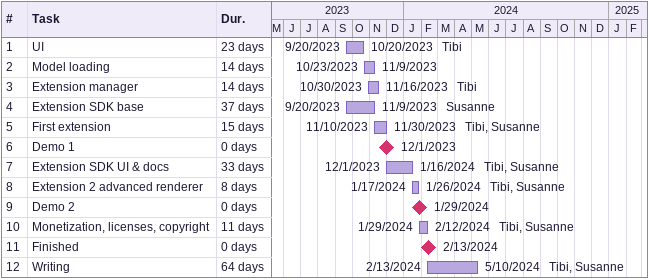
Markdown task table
| ID | Task | Duration | Start | Finish | Resources |
|---|---|---|---|---|---|
| 1 | UI | 23d | 2023-09-20 | 2023-10-20 | Tibi |
| 2 | Model loading | 14d | 2023-10-23 | 2023-11-09 |  |
| 3 | Extension manager | 14d | 2023-10-30 | 2023-11-16 | Tibi |
| 4 | Extension SDK base | 37d | 2023-09-20 | 2023-11-09 | Susanne |
| 5 | First extension | 15d | 2023-11-10 | 2023-11-30 | Tibi, Susanne |
| 6 | Demo 1 | 0d | 2023-12-01 | 2023-12-01 |  |
| 7 | Extension SDK UI & docs | 33d | 2023-12-01 | 2024-01-16 | Tibi, Susanne |
| 8 | Extension 2 advanced renderer | 8d | 2024-01-17 | 2024-01-26 | Tibi, Susanne |
| 9 | Demo 2 | 0d | 2024-01-29 | 2024-01-29 |  |
| 10 | Monetization, licenses, copyright | 11d | 2024-01-29 | 2024-02-12 | Tibi, Susanne |
| 11 | Finished | 0d | 2024-02-13 | 2024-02-13 |  |
| 12 | Writing | 64d | 2024-02-13 | 2024-05-10 | Tibi, Susanne |
